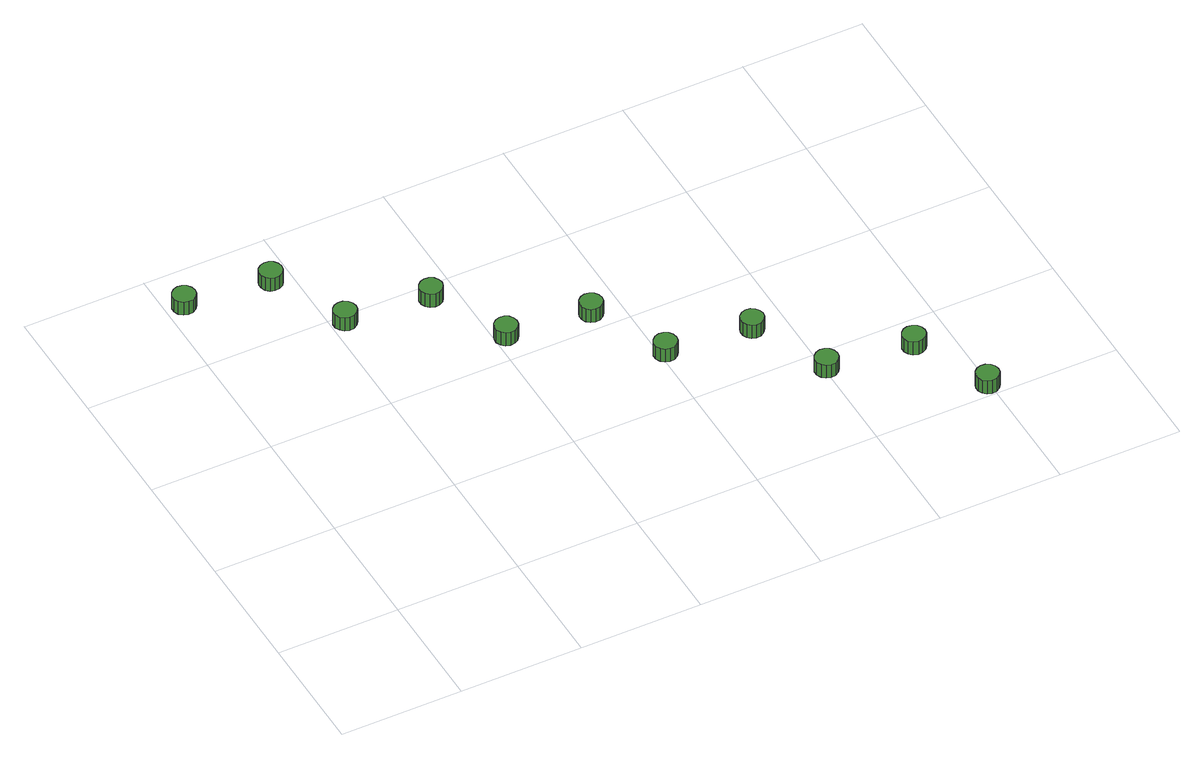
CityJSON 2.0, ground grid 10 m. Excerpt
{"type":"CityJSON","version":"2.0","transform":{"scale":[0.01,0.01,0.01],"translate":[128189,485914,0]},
"CityObjects":{
"tree1":{"type":"SolitaryVegetationObject","attributes":{"function":"something"},"geometry":[{"type":"MultiSurface","lod":"1","boundaries":[[[0,1,2,3,4,5,6,7,8,9,10,11,12,13,14]],[[15,16,17,18,19,20,21,22,23,24,25,26,27,28,29]],[[0,29,28,1]],[[1,28,27,2]],[[2,27,26,3]],[[3,26,25,4]],[[4,25,24,5]],[[5,24,23,6]],[[6,23,22,7]],[[7,22,21,8]],[[8,21,20,9]],[[9,20,19,10]],[[10,19,18,11]],[[11,18,17,12]],[[12,17,16,13]],[[13,16,15,14]],[[14,15,29,0]]]}]},
"tree2":{"type":"SolitaryVegetationObject","attributes":{"function":"something"},"geometry":[{"type":"MultiSurface","lod":"1","boundaries":[[[30,31,32,33,34,35,36,37,38,39,40,41,42,43,44]],[[45,46,47,48,49,50,51,52,53,54,55,56,57,58,59]],[[30,59,58,31]],[[31,58,57,32]],[[32,57,56,33]],[[33,56,55,34]],[[34,55,54,35]],[[35,54,53,36]],[[36,53,52,37]],[[37,52,51,38]],[[38,51,50,39]],[[39,50,49,40]],[[40,49,48,41]],[[41,48,47,42]],[[42,47,46,43]],[[43,46,45,44]],[[44,45,59,30]]]}]},
"tree3":{"type":"SolitaryVegetationObject","attributes":{"function":"something"},"geometry":[{"type":"MultiSurface","lod":"1","boundaries":[[[60,61,62,63,64,65,66,67,68,69,70,71,72,73,74]],[[75,76,77,78,79,80,81,82,83,84,85,86,87,88,89]],[[60,89,88,61]],[[61,88,87,62]],[[62,87,86,63]],[[63,86,85,64]],[[64,85,84,65]],[[65,84,83,66]],[[66,83,82,67]],[[67,82,81,68]],[[68,81,80,69]],[[69,80,79,70]],[[70,79,78,71]],[[71,78,77,72]],[[72,77,76,73]],[[73,76,75,74]],[[74,75,89,60]]]}]},
"tree4":{"type":"SolitaryVegetationObject","attributes":{"function":"something"},"geometry":[{"type":"MultiSurface","lod":"1","boundaries":[[[90,91,92,93,94,95,96,97,98,99,100,101,102,103,104]],[[105,106,107,108,109,110,111,112,113,114,115,116,117,118,119]],[[90,119,118,91]],[[91,118,117,92]],[[92,117,116,93]],[[93,116,115,94]],[[94,115,114,95]],[[95,114,113,96]],[[96,113,112,97]],[[97,112,111,98]],[[98,111,110,99]],[[99,110,109,100]],[[100,109,108,101]],[[101,108,107,102]],[[102,107,106,103]],[[103,106,105,104]],[[104,105,119,90]]]}]},
"tree5":{"type":"SolitaryVegetationObject","attributes":{"function":"something"},"geometry":[{"type":"MultiSurface","lod":"1","boundaries":[[[120,121,122,123,124,125,126,127,128,129,130,131,132,133,134]],[[135,136,137,138,139,140,141,142,143,144,145,146,147,148,149]],[[120,149,148,121]],[[121,148,147,122]],[[122,147,146,123]],[[123,146,145,124]],[[124,145,144,125]],[[125,144,143,126]],[[126,143,142,127]],[[127,142,141,128]],[[128,141,140,129]],[[129,140,139,130]],[[130,139,138,131]],[[131,138,137,132]],[[132,137,136,133]],[[133,136,135,134]],[[134,135,149,120]]]}]},
"tree6":{"type":"SolitaryVegetationObject","attributes":{"function":"something"},"geometry":[{"type":"MultiSurface","lod":"1","boundaries":[[[150,151,152,153,154,155,156,157,158,159,160,161,162,163,164]],[[165,166,167,168,169,170,171,172,173,174,175,176,177,178,179]],[[150,179,178,151]],[[151,178,177,152]],[[152,177,176,153]],[[153,176,175,154]],[[154,175,174,155]],[[155,174,173,156]],[[156,173,172,157]],[[157,172,171,158]],[[158,171,170,159]],[[159,170,169,160]],[[160,169,168,161]],[[161,168,167,162]],[[162,167,166,163]],[[163,166,165,164]],[[164,165,179,150]]]}]},
"tree7":{"type":"SolitaryVegetationObject","attributes":{"function":"something"},"geometry":[{"type":"MultiSurface","lod":"1","boundaries":[[[180,181,182,183,184,185,186,187,188,189,190,191,192,193,194]],[[195,196,197,198,199,200,201,202,203,204,205,206,207,208,209]],[[180,209,208,181]],[[181,208,207,182]],[[182,207,206,183]],[[183,206,205,184]],[[184,205,204,185]],[[185,204,203,186]],[[186,203,202,187]],[[187,202,201,188]],[[188,201,200,189]],[[189,200,199,190]],[[190,199,198,191]],[[191,198,197,192]],[[192,197,196,193]],[[193,196,195,194]],[[194,195,209,180]]]}]},
"tree8":{"type":"SolitaryVegetationObject","attributes":{"function":"something"},"geometry":[{"type":"MultiSurface","lod":"1","boundaries":[[[210,211,212,213,214,215,216,217,218,219,220,221,222,223,224]],[[225,226,227,228,229,230,231,232,233,234,235,236,237,238,239]],[[210,239,238,211]],[[211,238,237,212]],[[212,237,236,213]],[[213,236,235,214]],[[214,235,234,215]],[[215,234,233,216]],[[216,233,232,217]],[[217,232,231,218]],[[218,231,230,219]],[[219,230,229,220]],[[220,229,228,221]],[[221,228,227,222]],[[222,227,226,223]],[[223,226,225,224]],[[224,225,239,210]]]}]},
"tree9":{"type":"SolitaryVegetationObject","attributes":{"function":"something"},"geometry":[{"type":"MultiSurface","lod":"1","boundaries":[[[240,241,242,243,244,245,246,247,248,249,250,251,252,253,254]],[[255,256,257,258,259,260,261,262,263,264,265,266,267,268,269]],[[240,269,268,241]],[[241,268,267,242]],[[242,267,266,243]],[[243,266,265,244]],[[244,265,264,245]],[[245,264,263,246]],[[246,263,262,247]],[[247,262,261,248]],[[248,261,260,249]],[[249,260,259,250]],[[250,259,258,251]],[[251,258,257,252]],[[252,257,256,253]],[[253,256,255,254]],[[254,255,269,240]]]}]},
"tree10":{"type":"SolitaryVegetationObject","attributes":{"function":"something"},"geometry":[{"type":"MultiSurface","lod":"1","boundaries":[[[270,271,272,273,274,275,276,277,278,279,280,281,282,283,284]],[[285,286,287,288,289,290,291,292,293,294,295,296,297,298,299]],[[270,299,298,271]],[[271,298,297,272]],[[272,297,296,273]],[[273,296,295,274]],[[274,295,294,275]],[[275,294,293,276]],[[276,293,292,277]],[[277,292,291,278]],[[278,291,290,279]],[[279,290,289,280]],[[280,289,288,281]],[[281,288,287,282]],[[282,287,286,283]],[[283,286,285,284]],[[284,285,299,270]]]}]},
"tree11":{"type":"SolitaryVegetationObject","attributes":{"function":"something"},"geometry":[{"type":"MultiSurface","lod":"1","boundaries":[[[300,301,302,303,304,305,306,307,308,309,310,311,312,313,314]],[[315,316,317,318,319,320,321,322,323,324,325,326,327,328,329]],[[300,329,328,301]],[[301,328,327,302]],[[302,327,326,303]],[[303,326,325,304]],[[304,325,324,305]],[[305,324,323,306]],[[306,323,322,307]],[[307,322,321,308]],[[308,321,320,309]],[[309,320,319,310]],[[310,319,318,311]],[[311,318,317,312]],[[312,317,316,313]],[[313,316,315,314]],[[314,315,329,300]]]}]}
},
"vertices":[
[236,3638,198],[228,3675,198],[205,3707,198],[172,3726,198],[134,3730,198],[97,3718,198],[68,3692,198],[53,3657,198],[53,3618,198],[68,3583,198],[97,3558,198],[134,3546,198],[172,3550,198],[205,3569,198],[228,3600,198],[228,3600,69],[205,3569,69],[172,3550,69],[134,3546,69],[97,3558,69],[68,3583,69],[53,3618,69],[53,3657,69],[68,3692,69],[97,3718,69],[134,3730,69],[172,3726,69],[205,3707,69],[228,3675,69],[236,3638,69],
[917,3556,209],[909,3594,209],[886,3625,209],[853,3644,209],[814,3648,209],[778,3636,209],[749,3611,209],[734,3575,209],[734,3537,209],[749,3502,209],[778,3476,209],[814,3464,209],[853,3468,209],[886,3487,209],[909,3518,209],[909,3518,80],[886,3487,80],[853,3468,80],[814,3464,80],[778,3476,80],[749,3502,80],[734,3537,80],[734,3575,80],[749,3611,80],[778,3636,80],[814,3648,80],[853,3644,80],[886,3625,80],[909,3594,80],[917,3556,80],
[1206,2931,196],[1198,2969,196],[1176,3000,196],[1142,3020,196],[1104,3024,196],[1067,3012,196],[1039,2986,196],[1023,2951,196],[1023,2912,196],[1039,2877,196],[1067,2851,196],[1104,2839,196],[1142,2843,196],[1176,2863,196],[1198,2894,196],[1198,2894,67],[1176,2863,67],[1142,2843,67],[1104,2839,67],[1067,2851,67],[1039,2877,67],[1023,2912,67],[1023,2951,67],[1039,2986,67],[1067,3012,67],[1104,3024,67],[1142,3020,67],[1176,3000,67],[1198,2969,67],[1206,2931,67],
[1880,2850,207],[1872,2888,207],[1850,2919,207],[1816,2938,207],[1778,2942,207],[1741,2930,207],[1713,2904,207],[1697,2869,207],[1697,2831,207],[1713,2796,207],[1741,2770,207],[1778,2758,207],[1816,2762,207],[1850,2781,207],[1872,2812,207],[1872,2812,78],[1850,2781,78],[1816,2762,78],[1778,2758,78],[1741,2770,78],[1713,2796,78],[1697,2831,78],[1697,2869,78],[1713,2904,78],[1741,2930,78],[1778,2942,78],[1816,2938,78],[1850,2919,78],[1872,2888,78],[1880,2850,78],
[2176,2225,204],[2168,2263,204],[2146,2294,204],[2113,2313,204],[2074,2317,204],[2038,2305,204],[2009,2280,204],[1993,2244,204],[1993,2206,204],[2009,2171,204],[2038,2145,204],[2074,2133,204],[2113,2137,204],[2146,2156,204],[2168,2188,204],[2168,2188,75],[2146,2156,75],[2113,2137,75],[2074,2133,75],[2038,2145,75],[2009,2171,75],[1993,2206,75],[1993,2244,75],[2009,2280,75],[2038,2305,75],[2074,2317,75],[2113,2313,75],[2146,2294,75],[2168,2263,75],[2176,2225,75],
[2844,2144,214],[2836,2181,214],[2813,2213,214],[2780,2232,214],[2741,2236,214],[2705,2224,214],[2676,2198,214],[2660,2163,214],[2660,2124,214],[2676,2089,214],[2705,2064,214],[2741,2052,214],[2780,2056,214],[2813,2075,214],[2836,2106,214],[2836,2106,85],[2813,2075,85],[2780,2056,85],[2741,2052,85],[2705,2064,85],[2676,2089,85],[2660,2124,85],[2660,2163,85],[2676,2198,85],[2705,2224,85],[2741,2236,85],[2780,2232,85],[2813,2213,85],[2836,2181,85],[2844,2144,85],
[3133,1519,203],[3125,1557,203],[3103,1588,203],[3069,1607,203],[3031,1611,203],[2994,1599,203],[2966,1573,203],[2950,1538,203],[2950,1500,203],[2966,1465,203],[2994,1439,203],[3031,1427,203],[3069,1431,203],[3103,1450,203],[3125,1481,203],[3125,1481,74],[3103,1450,74],[3069,1431,74],[3031,1427,74],[2994,1439,74],[2966,1465,74],[2950,1500,74],[2950,1538,74],[2966,1573,74],[2994,1599,74],[3031,1611,74],[3069,1607,74],[3103,1588,74],[3125,1557,74],[3133,1519,74],
[3814,1437,213],[3806,1475,213],[3783,1506,213],[3750,1526,213],[3712,1530,213],[3675,1518,213],[3646,1492,213],[3631,1457,213],[3631,1418,213],[3646,1383,213],[3675,1357,213],[3712,1345,213],[3750,1349,213],[3783,1369,213],[3806,1400,213],[3806,1400,84],[3783,1369,84],[3750,1349,84],[3712,1345,84],[3675,1357,84],[3646,1383,84],[3631,1418,84],[3631,1457,84],[3646,1492,84],[3675,1518,84],[3712,1530,84],[3750,1526,84],[3783,1506,84],[3806,1475,84],[3814,1437,84],
[4103,813,199],[4095,850,199],[4073,882,199],[4039,901,199],[4001,905,199],[3965,893,199],[3936,867,199],[3920,832,199],[3920,794,199],[3936,758,199],[3965,733,199],[4001,721,199],[4039,725,199],[4073,744,199],[4095,775,199],[4095,775,70],[4073,744,70],[4039,725,70],[4001,721,70],[3965,733,70],[3936,758,70],[3920,794,70],[3920,832,70],[3936,867,70],[3965,893,70],[4001,905,70],[4039,901,70],[4073,882,70],[4095,850,70],[4103,813,70],
[4784,720,212],[4776,758,212],[4754,789,212],[4720,808,212],[4682,812,212],[4645,800,212],[4617,775,212],[4601,739,212],[4601,701,212],[4617,666,212],[4645,640,212],[4682,628,212],[4720,632,212],[4754,651,212],[4776,682,212],[4776,682,83],[4754,651,83],[4720,632,83],[4682,628,83],[4645,640,83],[4617,666,83],[4601,701,83],[4601,739,83],[4617,775,83],[4645,800,83],[4682,812,83],[4720,808,83],[4754,789,83],[4776,758,83],[4784,720,83],
[5074,107,197],[5066,144,197],[5043,175,197],[5010,195,197],[4971,199,197],[4935,187,197],[4906,161,197],[4891,126,197],[4891,87,197],[4906,52,197],[4935,26,197],[4971,15,197],[5010,19,197],[5043,38,197],[5066,69,197],[5066,69,68],[5043,38,68],[5010,19,68],[4971,15,68],[4935,26,68],[4906,52,68],[4891,87,68],[4891,126,68],[4906,161,68],[4935,187,68],[4971,199,68],[5010,195,68],[5043,175,68],[5066,144,68],[5074,107,68]
]}
